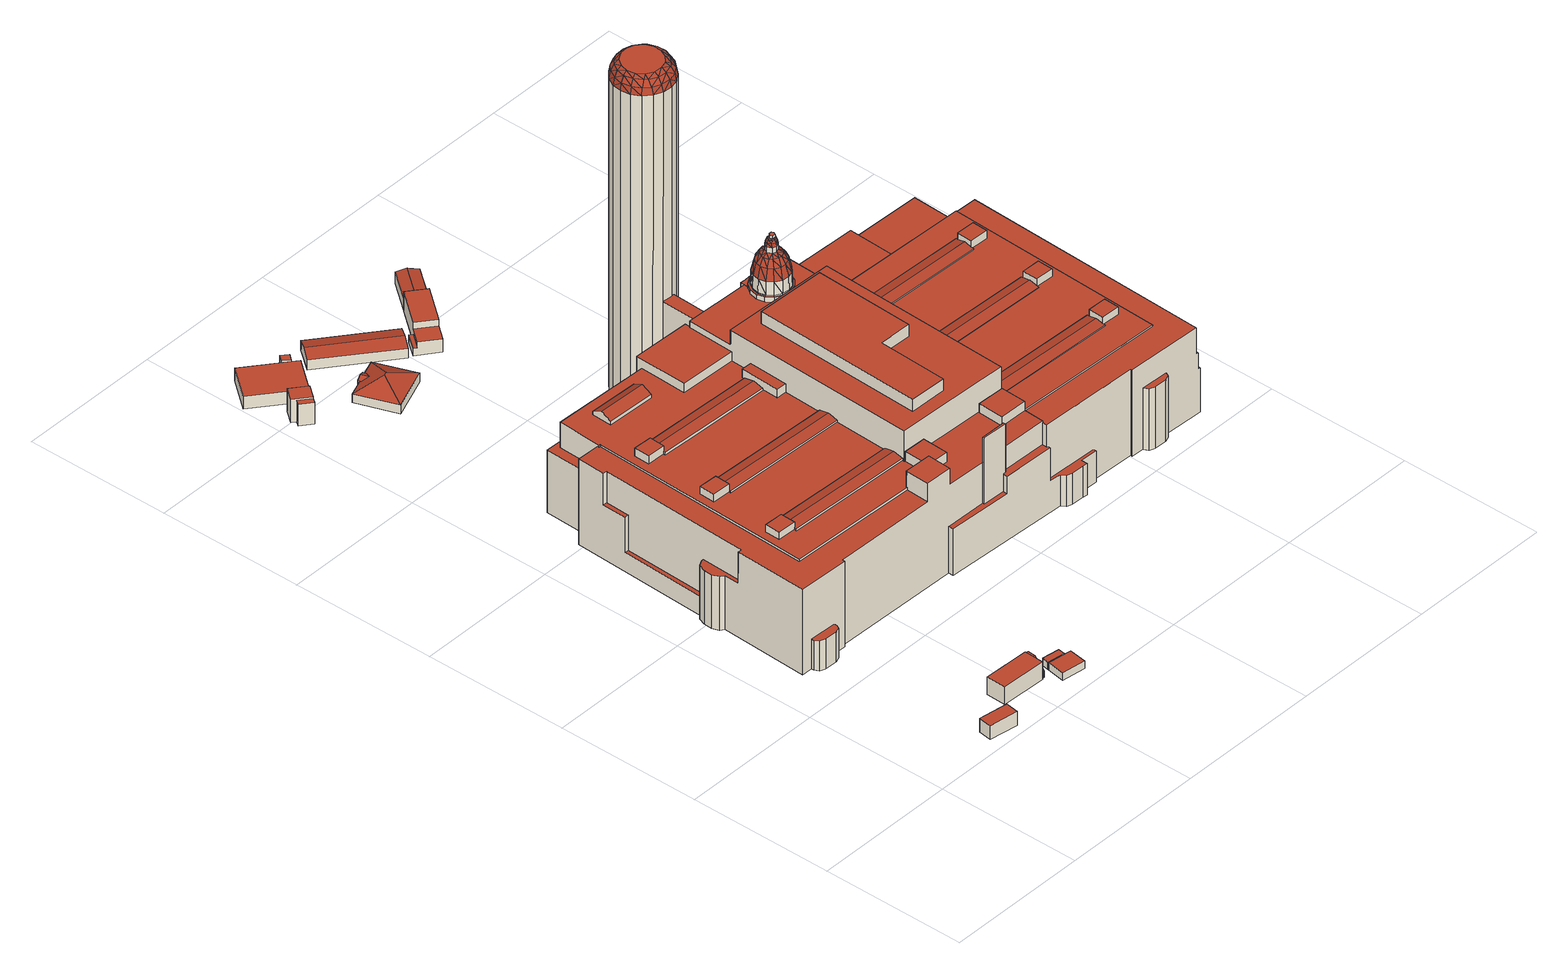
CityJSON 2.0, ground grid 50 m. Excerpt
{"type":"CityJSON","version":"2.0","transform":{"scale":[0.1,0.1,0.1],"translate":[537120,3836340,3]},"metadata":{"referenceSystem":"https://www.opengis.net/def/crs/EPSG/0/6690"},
"CityObjects":{
"building1":{"type":"Building","attributes":{"class":"3003","measuredHeight":5,"BuildingDetailAttribute.specifiedBuildingCoverageRate":0.6,"BuildingDetailAttribute.surveyYear":2021,"BuildingIDAttribute.prefecture":"27","BuildingIDAttribute.city":"27104"},"geometry":[{"type":"Solid","lod":"2","boundaries":[[[[0,1,2,3]],[[4,5,6,7]],[[4,0,3,5]],[[6,2,1,7]],[[7,1,0,4]],[[5,3,2,6]]]],"semantics":{"surfaces":[{"type":"GroundSurface"},{"type":"RoofSurface"},{"type":"WallSurface"}],"values":[[0,1,2,2,2,2]]}}]},
"building2":{"type":"Building","attributes":{"class":"3001","measuredHeight":6.3,"BuildingDetailAttribute.specifiedBuildingCoverageRate":0.6,"BuildingDetailAttribute.surveyYear":2021,"BuildingIDAttribute.prefecture":"27","BuildingIDAttribute.city":"27104"},"geometry":[{"type":"Solid","lod":"2","boundaries":[[[[8,9,10,11,12,13,14,15,16]],[[17,18,19,20,21]],[[22,18,17,23,24]],[[25,26,27,28]],[[17,11,10,23]],[[21,12,11,17]],[[28,14,13,20,19,18,22,24,9,8,25]],[[27,15,14,28]],[[26,16,15,27]],[[13,12,21,20]],[[24,23,10,9]],[[25,8,16,26]]]],"semantics":{"surfaces":[{"type":"GroundSurface"},{"type":"RoofSurface"},{"type":"WallSurface"}],"values":[[0,1,1,1,2,2,2,2,2,2,2,2]]}}]},
"building3":{"type":"Building","attributes":{"class":"3001","measuredHeight":2.7,"BuildingDetailAttribute.specifiedBuildingCoverageRate":0.6,"BuildingDetailAttribute.surveyYear":2021,"BuildingIDAttribute.prefecture":"27","BuildingIDAttribute.city":"27104"},"geometry":[{"type":"Solid","lod":"2","boundaries":[[[[29,30,31,32]],[[33,34,35,36]],[[34,32,31,35]],[[36,30,29,33]],[[35,31,30,36]],[[33,29,32,34]]]],"semantics":{"surfaces":[{"type":"GroundSurface"},{"type":"RoofSurface"},{"type":"WallSurface"}],"values":[[0,1,2,2,2,2]]}}]},
"building4":{"type":"Building","attributes":{"class":"3001","measuredHeight":2.7,"BuildingDetailAttribute.specifiedBuildingCoverageRate":0.6,"BuildingDetailAttribute.surveyYear":2021,"BuildingIDAttribute.prefecture":"27","BuildingIDAttribute.city":"27104"},"geometry":[{"type":"Solid","lod":"2","boundaries":[[[[37,38,39,40]],[[41,42,43,44]],[[41,37,40,42]],[[44,38,37,41]],[[43,39,38,44]],[[42,40,39,43]]]],"semantics":{"surfaces":[{"type":"GroundSurface"},{"type":"RoofSurface"},{"type":"WallSurface"}],"values":[[0,1,2,2,2,2]]}}]},
"building5":{"type":"Building","attributes":{"class":"3001","measuredHeight":8.4,"BuildingDetailAttribute.specifiedBuildingCoverageRate":0.6,"BuildingDetailAttribute.surveyYear":2021,"BuildingHighTideRiskAttribute.description":"1","BuildingHighTideRiskAttribute.rank":"2","BuildingHighTideRiskAttribute.depth":1.68,"BuildingIDAttribute.prefecture":"27","BuildingIDAttribute.city":"27104"},"geometry":[{"type":"Solid","lod":"2","boundaries":[[[[45,46,47,48,49,50]],[[51,52,53,54]],[[55,56,57,58]],[[54,48,47,51]],[[56,45,50,57]],[[58,57,50,49,53,52]],[[46,45,56,55]],[[55,58,52,51,47,46]],[[53,49,48,54]]]],"semantics":{"surfaces":[{"type":"GroundSurface"},{"type":"RoofSurface"},{"type":"WallSurface"}],"values":[[0,1,1,2,2,2,2,2,2]]}}]},
"building6":{"type":"Building","attributes":{"1/2500図郭":"054","区名":"此花区","町丁目名称":"北港緑地２丁目","街区番号":1,"class":"3001","usage":"421","measuredHeight":4.5,"storeysAboveGround":1,"BuildingDetailAttribute.buildingRoofEdgeArea":237.42,"BuildingDetailAttribute.buildingStructureType":"610","BuildingDetailAttribute.buildingStructureOrgType":"2","BuildingDetailAttribute.detailedUsage":"1840","BuildingDetailAttribute.groundFloorUsage":"1840","BuildingDetailAttribute.specifiedBuildingCoverageRate":0.6,"BuildingDetailAttribute.surveyYear":2021,"BuildingHighTideRiskAttribute.description":"1","BuildingHighTideRiskAttribute.rank":"2","BuildingHighTideRiskAttribute.depth":1.6,"BuildingIDAttribute.prefecture":"27","BuildingIDAttribute.city":"27104"},"geometry":[{"type":"Solid","lod":"2","boundaries":[[[[59,60,61,62]],[[63,64,65,66]],[[65,61,60,66]],[[66,60,59,63]],[[64,62,61,65]],[[63,59,62,64]]]],"semantics":{"surfaces":[{"type":"GroundSurface"},{"type":"RoofSurface"},{"type":"WallSurface"}],"values":[[0,1,2,2,2,2]]}}]},
"building7":{"type":"Building","attributes":{"class":"3001","measuredHeight":3.3,"BuildingDetailAttribute.specifiedBuildingCoverageRate":0.6,"BuildingDetailAttribute.surveyYear":2021,"BuildingHighTideRiskAttribute.description":"1","BuildingHighTideRiskAttribute.rank":"2","BuildingHighTideRiskAttribute.depth":1.64,"BuildingIDAttribute.prefecture":"27","BuildingIDAttribute.city":"27104"},"geometry":[{"type":"Solid","lod":"2","boundaries":[[[[67,68,69,70]],[[71,72,73,74]],[[74,68,67,71]],[[71,67,70,72]],[[72,70,69,73]],[[73,69,68,74]]]],"semantics":{"surfaces":[{"type":"GroundSurface"},{"type":"RoofSurface"},{"type":"WallSurface"}],"values":[[0,1,2,2,2,2]]}}]},
"building8":{"type":"Building","attributes":{"計測周辺長":63.04,"1/2500図郭":"054","区名":"此花区","町丁目名称":"北港緑地２丁目","街区番号":1,"class":"3001","usage":"401","measuredHeight":6.6,"storeysAboveGround":1,"BuildingDetailAttribute.buildingRoofEdgeArea":238.12,"BuildingDetailAttribute.buildingStructureType":"610","BuildingDetailAttribute.buildingStructureOrgType":"2","BuildingDetailAttribute.detailedUsage":"1310","BuildingDetailAttribute.groundFloorUsage":"1310","BuildingDetailAttribute.specifiedBuildingCoverageRate":0.6,"BuildingDetailAttribute.surveyYear":2021,"BuildingHighTideRiskAttribute.description":"1","BuildingHighTideRiskAttribute.rank":"2","BuildingHighTideRiskAttribute.depth":1.65,"BuildingIDAttribute.prefecture":"27","BuildingIDAttribute.city":"27104"},"geometry":[{"type":"Solid","lod":"2","boundaries":[[[[75,76,77,78,79,80,81,82]],[[83,84,85,86]],[[87,88,89]],[[90,88,87,91]],[[86,85,92,93]],[[94,83,86,93,95,96,91,87,89]],[[91,96,90]],[[83,94,78,77,84]],[[96,82,81,90]],[[92,85,84,77,76]],[[75,82,96,95]],[[95,93,92,76,75]],[[90,81,80,88]],[[88,80,79,89]],[[94,89,79,78]]]],"semantics":{"surfaces":[{"type":"GroundSurface"},{"type":"RoofSurface"},{"type":"WallSurface"}],"values":[[0,1,1,1,1,1,1,2,2,2,2,2,2,2,2]]}}]},
"building9":{"type":"Building","attributes":{"class":"3001","measuredHeight":4.7,"BuildingDetailAttribute.specifiedBuildingCoverageRate":0.6,"BuildingDetailAttribute.surveyYear":2021,"BuildingHighTideRiskAttribute.description":"1","BuildingHighTideRiskAttribute.rank":"2","BuildingHighTideRiskAttribute.depth":1.56,"BuildingIDAttribute.prefecture":"27","BuildingIDAttribute.city":"27104"},"geometry":[{"type":"Solid","lod":"2","boundaries":[[[[97,98,99,100]],[[101,102,103,104]],[[105,106,104,103]],[[105,99,98,106]],[[101,104,106,98,97]],[[101,97,100,102]],[[105,103,102,100,99]]]],"semantics":{"surfaces":[{"type":"GroundSurface"},{"type":"RoofSurface"},{"type":"WallSurface"}],"values":[[0,1,1,2,2,2,2]]}}]},
"building10":{"type":"Building","attributes":{"計測周辺長":532.62,"1/2500図郭":"054","区名":"此花区","町丁目名称":"北港白津２丁目","街区番号":2,"class":"3002","usage":"452","measuredHeight":56.8,"storeysAboveGround":6,"BuildingDetailAttribute.buildingRoofEdgeArea":16497.42,"BuildingDetailAttribute.buildingStructureType":"603","BuildingDetailAttribute.buildingStructureOrgType":"3","BuildingDetailAttribute.detailedUsage":"1620","BuildingDetailAttribute.groundFloorUsage":"1620","BuildingDetailAttribute.secondFloorUsage":"1620","BuildingDetailAttribute.thirdFloorUsage":"1620","BuildingDetailAttribute.specifiedBuildingCoverageRate":0.6,"BuildingDetailAttribute.surveyYear":2021,"BuildingHighTideRiskAttribute.description":"1","BuildingHighTideRiskAttribute.rank":"1","BuildingHighTideRiskAttribute.depth":0.352,"BuildingIDAttribute.prefecture":"27","BuildingIDAttribute.city":"27104"},"geometry":[{"type":"Solid","lod":"2","boundaries":[[[[107,108,109,110,111,112,113,114,115,116,117,118,119,120,121,122,123,124,125,126,127,128,129,130,131,132,133,134,135,136,137,138,139,140,141,142,143,144,145,146,147,148,149,150,151,152,153,154,155,156,157,158,159,160,161,162,163,164,165,166,167,168,169,170,171,172,173,174,175,176,177,178,179,180,181,182,183,184,185,186,187,188,189,190,191,192,193,194,195,196,197,198,199,200]],[[201,202,203,204]],[[205,206,207,208]],[[209,210,211]],[[212,213,214,215,216,217]],[[218,219,220,221]],[[222,223,224]],[[210,225,211]],[[206,226,227]],[[228,229,230,231,232,233]],[[227,234,235]],[[236,237,238,239]],[[240,241,242,243]],[[244,245,246]],[[247,248,249]],[[250,251,252,253,254,255,256,257,258,259]],[[260,261,262,263,264,265]],[[266,246,267]],[[244,268,245]],[[269,270,271,272,273,274]],[[224,275,276]],[[277,278,279]],[[280,281,282,283,284,285]],[[286,208,287]],[[288,289,290,291]],[[292,293,294]],[[295,291,296]],[[297,298,299,300,301,302,303,304,305]],[[306,307,308]],[[279,309,310]],[[311,288,312]],[[294,266,267]],[[286,205,208]],[[313,314,315,316,317,318,319,320,321,322,323,324]],[[222,224,325]],[[275,306,326]],[[327,328,329,330,331,332]],[[227,333,234]],[[309,334,335]],[[336,337,338,339,340,341]],[[342,343,344,345]],[[346,244,246,266]],[[347,348,349,350]],[[351,352,353,354,355,356,357,358,359,360]],[[361,362,363,364]],[[365,366,367,368,369,370,371,372,373,374,375,376,377,378,379,380,381,382,383,384]],[[385,386,387,388]],[[287,208,209]],[[389,390,247]],[[391,392,393,394,395,396,397,398,399,400]],[[401,249,402]],[[403,404,405,406,407]],[[306,308,326]],[[408,409,410,411]],[[248,312,295,412]],[[413,414,415,416]],[[417,418,419,420,421,422]],[[290,423,424]],[[237,425,238]],[[223,236,239]],[[276,275,326]],[[426,427,428,429,430,431,432,433,434,435,436,437,438,439,440,441,442],[443,444,445,446,447,448,449,450,451,452,453,454,455,456,457]],[[402,412,458]],[[459,460,461,462,463,464]],[[424,465,293,292]],[[466,467,468,469,470,471,472,473,474]],[[224,239,275]],[[310,309,475]],[[476,477,268]],[[425,310,307]],[[478,479,480,481,482,483]],[[477,286,287,268]],[[484,236,223]],[[485,325,486]],[[487,488,489,490]],[[310,475,491]],[[208,207,210,209]],[[492,292,493]],[[494,209,211]],[[495,496,497,498,499]],[[312,291,295]],[[500,501,502,503,504,505,506,507,508,509,510,511,512,513]],[[514,515,516,517,328,327]],[[518,519,520,521,522,523,524,525]],[[526,527,528,529]],[[293,266,294]],[[249,412,402]],[[530,531,532,533,534,535]],[[532,531,536,537,538,539]],[[293,346,266]],[[207,235,210]],[[246,245,540]],[[245,494,540]],[[423,541,465,424]],[[307,491,308]],[[291,290,492,296]],[[290,424,492]],[[237,542,425]],[[333,389,247,234]],[[475,335,485]],[[492,424,292]],[[493,292,294]],[[210,235,225]],[[412,295,458]],[[235,234,401]],[[543,544,545,546,261,260]],[[547,548,549,550,551,552]],[[553,554,555,556,557,558,559,560]],[[561,562,563,564,565,566],[567,568,569,570,571,572]],[[268,287,494,245]],[[573,574,575,576,577,578,579,580]],[[581,582,583,584,404,403]],[[475,485,585]],[[586,587,588,589,270,269]],[[325,224,276]],[[590,484,223]],[[491,475,585]],[[542,277,279]],[[465,591,346]],[[591,476,244,346]],[[592,593,594,595]],[[596,597,411,410]],[[247,390,248]],[[249,248,412]],[[287,209,494]],[[295,296,458]],[[598,599,600,601,602,603]],[[465,346,293]],[[604,605,606,607,608,609,610,611,612,613,614,615]],[[335,222,325,485]],[[226,333,227]],[[494,211,540]],[[307,310,491]],[[225,401,402]],[[238,307,306]],[[541,591,465]],[[542,279,425]],[[616,617,618,619]],[[217,216,620,621,622,623]],[[278,334,309]],[[325,276,486]],[[334,590,222,335]],[[624,625,626,627,628,629,630,631,632,633,634,635,636,637,638,639,640,641,642,643,644,645,646,647,648,649,650,651,652,653,654,655,656,657,658,659,660,661,662,663,664,665,666,667,668,669,670,671,672,673,674,675,676,677,678,679,680,681,682,683,684,685,686,687,688,689,690,691,692,693,694,695,696,697,698],[699,700,701,702],[703,704,705,706,707,708,709,710,711,712],[713,714,715,716]],[[390,311,312,248]],[[590,223,222]],[[458,296,493]],[[312,288,291]],[[296,492,493]],[[717,718,719,720,721,722,723,724,725,726]],[[279,278,309]],[[206,227,207]],[[235,401,225]],[[585,485,486]],[[727,728,729,730,731,732]],[[246,540,267]],[[239,238,306,275]],[[289,423,290]],[[207,227,235]],[[309,335,475]],[[238,425,307]],[[733,734,735,736,737,738,739,740]],[[223,239,224]],[[234,247,249,401]],[[741,742,743,744]],[[425,279,310]],[[476,268,244]],[[166,165,281,280]],[[332,331,668,667]],[[610,199,198,611]],[[714,597,596,715]],[[368,367,391,400,145,144]],[[679,678,202,201]],[[405,404,584,349,348]],[[405,348,347,644,643]],[[277,267,540,278]],[[229,228,369,368,144,143]],[[322,615,614,323]],[[745,746,226]],[[477,476,747,748]],[[749,591,541,750]],[[453,751,752,454]],[[657,562,561,566,565,658]],[[262,261,546,618,617]],[[113,351,360,559,558,602,601,114]],[[356,108,107,357]],[[451,750,753,452]],[[299,129,128,300]],[[158,157,734,733]],[[604,631,630,605]],[[256,172,171,257]],[[422,503,502,687,686,685,417]],[[675,674,673,515,514]],[[533,532,539,711,710]],[[337,140,139,338]],[[359,560,559,360]],[[484,402,458,236]],[[498,305,304,499]],[[381,430,429,382]],[[598,526,529,625,599]],[[380,431,430,381]],[[717,468,467,718]],[[283,163,162,284]],[[656,655,213,212]],[[250,259,169,168]],[[726,725,183,182]],[[500,690,689,688,501]],[[263,262,617,616,636,635]],[[379,432,431,380]],[[621,620,241,240,652,651]],[[150,373,372,490,489,316,315,159,158,733,740,151]],[[705,363,362,706]],[[448,748,747,449]],[[285,284,162,161]],[[126,509,508,302,301,127]],[[553,609,608,554]],[[618,546,545,638,637,619]],[[272,271,595,594,662,661]],[[709,708,534,533,710]],[[205,286,754,755]],[[470,469,181,180]],[[523,192,191,524]],[[510,117,116,511]],[[520,195,194,521]],[[501,688,687,502]],[[652,240,243,653]],[[273,272,661,660]],[[537,536,364,363,705,704]],[[525,524,191,190]],[[756,757,389,333]],[[471,470,180,179]],[[596,410,409,716,715]],[[695,550,549,696]],[[311,752,288]],[[370,564,563,371]],[[301,300,128,127]],[[251,324,323,614,613,252]],[[341,340,137,136]],[[214,213,655,654]],[[572,478,483,567]],[[506,345,344,495,499,304,303,507]],[[361,530,535,707,706,362]],[[297,131,130,298]],[[463,474,473,464]],[[735,156,155,736]],[[439,392,391,367,366,440]],[[545,544,639,638]],[[237,493,294,542]],[[620,216,215,242,241]],[[352,112,111,353]],[[115,114,601,600]],[[716,409,408,713]],[[503,422,421,134,133,504]],[[334,211,225,590]],[[397,148,147,398]],[[571,479,478,572]],[[388,387,318,317]],[[408,411,597,714,713]],[[298,130,129,299]],[[443,756,746,444]],[[278,540,211,334]],[[487,632,631,604,615,322,321,488]],[[606,629,628,627,607]],[[730,585,486,731]],[[349,584,583,646,645,350]],[[255,173,172,256]],[[302,508,507,303]],[[755,745,206,205]],[[189,719,718,467,466,612,611,198,197,518,525,190]],[[282,164,163,283]],[[752,751,289,288]],[[447,754,748,448]],[[236,458,493,237]],[[365,442,441,440,366]],[[378,433,432,379]],[[555,626,528,527,556]],[[578,120,119,579]],[[662,594,593,663]],[[753,423,289,751]],[[396,149,148,397]],[[552,551,694,693]],[[516,515,673,672]],[[575,123,122,576]],[[280,285,161,160,314,313,167,166]],[[399,146,145,400]],[[204,203,677,676]],[[758,752,311]],[[731,486,276,732]],[[351,113,112,352]],[[358,357,107,200]],[[353,111,110,354]],[[175,174,254,253]],[[749,747,476,591]],[[700,219,218,701]],[[548,547,414,413,624,698,697]],[[644,347,350,645]],[[305,498,497,132,131,297]],[[658,565,564,370,369,228,233,680,679,201,204,676,675,514,327,332,667,666,586,269,274,659]],[[125,124,574,573]],[[315,314,160,159]],[[536,531,530,361,364]],[[699,220,219,700]],[[178,177,461,460]],[[257,171,170,258]],[[694,551,550,695]],[[583,582,647,646]],[[580,579,119,118]],[[345,506,505,342]],[[636,616,619,637]],[[590,225,402,484]],[[640,639,544,543]],[[457,757,756,443]],[[242,215,214,654,653,243]],[[395,374,373,150,149,396]],[[342,505,504,133,132,497,496,343]],[[413,416,512,511,116,115,600,599,625,624]],[[324,251,250,168,167,313]],[[722,186,185,723]],[[450,749,750,451]],[[720,188,187,721]],[[375,436,435,376]],[[721,187,186,722]],[[398,147,146,399]],[[625,529,528,626]],[[592,589,588,664,663,593]],[[384,427,426,442,365]],[[719,189,188,720]],[[254,174,173,255]],[[414,547,552,693,692,415]],[[460,459,472,471,179,178]],[[602,558,557,603]],[[729,491,585,730]],[[702,221,220,699]],[[320,319,386,385]],[[382,429,428,383]],[[542,294,267,277]],[[419,231,230,142,141,336,341,136,135,420]],[[318,387,386,319]],[[421,420,135,134]],[[454,752,758,455]],[[562,657,656,212,217,623,649,648,581,403,407,641,640,543,260,265,633,632,487,490,372,371,563]],[[577,121,120,578]],[[753,750,541,423]],[[449,747,749,450]],[[576,122,121,577]],[[757,759,389]],[[406,405,643,642]],[[519,196,195,520]],[[570,480,479,571]],[[509,126,125,573,580,118,117,510]],[[452,753,751,453]],[[355,109,108,356]],[[569,481,480,570]],[[468,717,726,182,181,469]],[[383,428,427,384]],[[446,755,754,447]],[[538,537,704,703]],[[143,142,230,229]],[[712,711,539,538,703]],[[141,140,337,336]],[[605,630,629,606]],[[415,692,691,513,512,416]],[[680,233,232,681]],[[734,157,156,735]],[[723,185,184,724]],[[513,691,690,500]],[[354,110,109,355]],[[670,743,742,671]],[[521,194,193,522]],[[331,330,669,668]],[[253,252,613,612,466,474,463,462,176,175]],[[395,394,437,436,375,374]],[[417,685,684,418]],[[392,439,438,393]],[[522,193,192,523]],[[464,473,472,459]],[[728,308,491,729]],[[495,344,343,496]],[[623,622,650,649]],[[724,184,183,725]],[[736,155,154,737]],[[677,203,202,678]],[[197,196,519,518]],[[554,608,607,627,626,555]],[[445,745,755,446]],[[339,138,137,340]],[[274,273,660,659]],[[727,326,308,728]],[[737,154,153,738]],[[418,684,683,682,681,232,231,419]],[[281,165,164,282]],[[328,517,741,744,329]],[[455,758,759,456]],[[746,756,226]],[[389,759,390]],[[270,589,592,595,271]],[[567,483,482,568]],[[738,153,152,739]],[[759,758,311,390]],[[258,170,169,259]],[[556,527,526,598,603,557]],[[701,218,221,702]],[[588,587,665,664]],[[376,435,434,377]],[[535,534,708,707]],[[622,621,651,650]],[[740,739,152,151]],[[574,124,123,575]],[[666,665,587,586]],[[407,406,642,641]],[[462,461,177,176]],[[648,647,582,581]],[[697,696,549,548]],[[338,139,138,339]],[[748,754,286,477]],[[330,329,744,743,670,669]],[[264,263,635,634]],[[732,276,326,727]],[[444,746,745,445]],[[226,756,333]],[[741,517,516,672,671,742]],[[456,759,757,457]],[[377,434,433,378]],[[393,438,437,394]],[[388,317,316,489,488,321,320,385]],[[265,264,634,633]],[[568,482,481,569]],[[745,226,206]],[[609,553,560,359,358,200,199,610]]]],"semantics":{"surfaces":[{"type":"GroundSurface"},{"type":"RoofSurface"},{"type":"WallSurface"}],"values":[[0,1,1,1,1,1,1,1,1,1,1,1,1,1,1,1,1,1,1,1,1,1,1,1,1,1,1,1,1,1,1,1,1,1,1,1,1,1,1,1,1,1,1,1,1,1,1,1,1,1,1,1,1,1,1,1,1,1,1,1,1,1,1,1,1,1,1,1,1,1,1,1,1,1,1,1,1,1,1,1,1,1,1,1,1,1,1,1,1,1,1,1,1,1,1,1,1,1,1,1,1,1,1,1,1,1,1,1,1,1,1,1,1,1,1,1,1,1,1,1,1,1,1,1,1,1,1,1,1,1,1,1,1,1,1,1,1,1,1,1,1,1,1,1,1,1,1,1,1,1,1,1,1,1,1,1,1,1,1,1,1,1,1,1,1,1,2,2,2,2,2,2,2,2,2,2,2,2,2,2,2,2,2,2,2,2,2,2,2,2,2,2,2,2,2,2,2,2,2,2,2,2,2,2,2,2,2,2,2,2,2,2,2,2,2,2,2,2,2,2,2,2,2,2,2,2,2,2,2,2,2,2,2,2,2,2,2,2,2,2,2,2,2,2,2,2,2,2,2,2,2,2,2,2,2,2,2,2,2,2,2,2,2,2,2,2,2,2,2,2,2,2,2,2,2,2,2,2,2,2,2,2,2,2,2,2,2,2,2,2,2,2,2,2,2,2,2,2,2,2,2,2,2,2,2,2,2,2,2,2,2,2,2,2,2,2,2,2,2,2,2,2,2,2,2,2,2,2,2,2,2,2,2,2,2,2,2,2,2,2,2,2,2,2,2,2,2,2,2,2,2,2,2,2,2,2,2,2,2,2,2,2,2,2,2,2,2,2,2,2,2,2,2,2,2,2,2,2,2,2,2,2,2,2,2,2,2,2,2,2,2,2,2,2,2,2,2,2,2,2,2,2,2,2,2,2,2,2,2,2,2,2,2,2,2,2,2,2,2,2,2,2,2,2,2,2,2,2]]}}]},
"building11":{"type":"Building","attributes":{"measuredHeight":118.2,"BuildingDetailAttribute.specifiedBuildingCoverageRate":0.6,"BuildingDetailAttribute.surveyYear":2021,"BuildingHighTideRiskAttribute.description":"1","BuildingHighTideRiskAttribute.rank":"1","BuildingHighTideRiskAttribute.depth":0.233,"BuildingIDAttribute.prefecture":"27","BuildingIDAttribute.city":"27104"},"geometry":[{"type":"Solid","lod":"2","boundaries":[[[[760,761,762,763,764,765,766,767,768,769,770,771,772,773,774,775,776,777,778,779,780]],[[781,782,783]],[[784,785,786]],[[787,788,789]],[[790,791,792]],[[793,794,795,796]],[[797,798,799,800]],[[798,801,799]],[[802,803,804]],[[795,805,806]],[[807,808,809]],[[810,811,812]],[[813,814,815]],[[816,817,813,811]],[[790,800,791]],[[818,819,820]],[[821,822,808]],[[819,823,824]],[[825,826,827]],[[803,828,829]],[[830,807,831]],[[832,825,817,816]],[[795,833,805]],[[788,793,796]],[[834,790,792]],[[835,782,781]],[[820,824,787]],[[829,800,790]],[[801,808,807]],[[836,796,806]],[[821,837,822]],[[838,802,794]],[[839,784,786]],[[840,835,841]],[[799,801,807]],[[813,842,814]],[[826,818,820]],[[843,832,816]],[[794,802,833]],[[833,834,805]],[[844,845,843,846]],[[824,793,788]],[[829,797,800]],[[804,790,834]],[[799,807,830]],[[794,833,795]],[[833,804,834]],[[847,821,801]],[[817,827,842]],[[837,840,841,822]],[[792,791,848]],[[835,846,782]],[[826,820,827]],[[843,816,810]],[[800,799,830,791]],[[845,832,843]],[[841,781,784]],[[807,809,831]],[[849,844,846]],[[838,850,802]],[[830,831,848]],[[791,830,848]],[[798,847,801]],[[846,843,810,782]],[[782,810,812,783]],[[811,813,815]],[[796,795,806]],[[787,824,788]],[[828,797,829]],[[808,822,839]],[[784,781,785]],[[842,787,789]],[[824,823,793]],[[825,827,817]],[[788,796,836]],[[812,811,815]],[[801,821,808]],[[803,829,804]],[[851,837,821]],[[850,803,802]],[[817,842,813]],[[781,783,785]],[[847,851,821]],[[827,820,787]],[[789,788,836]],[[834,792,848,831,809,786,785,783,812,815,814,789,836,806,805]],[[852,828,803]],[[853,854,855,856,857,858]],[[849,846,835]],[[820,819,824]],[[802,804,833]],[[804,829,790]],[[808,839,809]],[[841,835,781]],[[823,838,794,793]],[[842,789,814]],[[850,852,803]],[[809,839,786]],[[822,841,784,839]],[[827,787,842]],[[810,816,811]],[[840,849,835]],[[832,771,770,825]],[[840,775,774,849]],[[852,763,762,828]],[[780,779,856,855]],[[837,776,775,840]],[[845,772,771,832]],[[838,765,764,850]],[[856,779,778,857]],[[826,769,768,818]],[[828,762,761,797]],[[853,851,847,854]],[[819,767,766,823]],[[858,857,778,777]],[[823,766,765,838]],[[844,773,772,845]],[[850,764,763,852]],[[818,768,767,819]],[[851,853,858,777,776,837]],[[825,770,769,826]],[[797,761,760,798]],[[849,774,773,844]],[[855,854,847,798,760,780]]]],"semantics":{"surfaces":[{"type":"GroundSurface"},{"type":"RoofSurface"},{"type":"WallSurface"}],"values":[[0,1,1,1,1,1,1,1,1,1,1,1,1,1,1,1,1,1,1,1,1,1,1,1,1,1,1,1,1,1,1,1,1,1,1,1,1,1,1,1,1,1,1,1,1,1,1,1,1,1,1,1,1,1,1,1,1,1,1,1,1,1,1,1,1,1,1,1,1,1,1,1,1,1,1,1,1,1,1,1,1,1,1,1,1,1,1,1,1,1,1,1,1,1,1,1,1,1,1,1,1,1,2,2,2,2,2,2,2,2,2,2,2,2,2,2,2,2,2,2,2,2,2,2]]}}]},
"building12":{"type":"Building","attributes":{"class":"3001","measuredHeight":7,"BuildingDetailAttribute.specifiedBuildingCoverageRate":0.6,"BuildingDetailAttribute.surveyYear":2021,"BuildingHighTideRiskAttribute.description":"1","BuildingHighTideRiskAttribute.rank":"2","BuildingHighTideRiskAttribute.depth":1.67,"BuildingIDAttribute.prefecture":"27","BuildingIDAttribute.city":"27104"},"geometry":[{"type":"Solid","lod":"2","boundaries":[[[[859,860,861,862,863,864]],[[865,866,867,868]],[[869,870,871,872]],[[873,874,875,876]],[[868,863,862,865]],[[876,867,866,873]],[[861,860,870,869]],[[872,871,859,864,875,874]],[[869,872,874,873,866,865,862,861]],[[870,860,859,871]],[[876,875,864,863,868,867]]]],"semantics":{"surfaces":[{"type":"GroundSurface"},{"type":"RoofSurface"},{"type":"WallSurface"}],"values":[[0,1,1,1,2,2,2,2,2,2,2]]}}]},
"building13":{"type":"Building","attributes":{"class":"3001","measuredHeight":5,"BuildingDetailAttribute.specifiedBuildingCoverageRate":0.6,"BuildingDetailAttribute.surveyYear":2021,"BuildingHighTideRiskAttribute.description":"1","BuildingHighTideRiskAttribute.rank":"2","BuildingHighTideRiskAttribute.depth":1.61,"BuildingIDAttribute.prefecture":"27","BuildingIDAttribute.city":"27104"},"geometry":[{"type":"Solid","lod":"2","boundaries":[[[[877,878,879,880]],[[881,882,883,884]],[[885,886,884,883]],[[885,877,880,886]],[[881,879,878,882]],[[881,884,886,880,879]],[[885,883,882,878,877]]]],"semantics":{"surfaces":[{"type":"GroundSurface"},{"type":"RoofSurface"},{"type":"WallSurface"}],"values":[[0,1,1,2,2,2,2]]}}]}
},
"vertices":[
[335,48,44],[328,3,44],[228,18,44],[235,63,44],[335,48,94],[235,63,94],[228,18,94],[328,3,94],
[545,161,37],[544,158,37],[553,158,37],[552,131,37],[550,95,37],[542,96,37],[542,93,37],[384,99,37],[386,167,37],[552,131,98],[543,131,98],[543,110,76],[542,96,62],[550,95,62],[544,148,98],[553,158,98],[544,158,98],[544,161,100],[386,167,100],[384,99,100],[542,93,100],
[663,93,41],[654,32,41],[572,43,41],[581,104,41],[663,93,68],[581,104,68],[572,43,68],[654,32,68],
[646,123,40],[643,99,40],[582,108,40],[586,132,40],[646,123,67],[586,132,67],[582,108,67],[643,99,67],
[53,2475,10],[65,2491,10],[52,2502,10],[83,2543,10],[135,2503,10],[91,2446,10],[52,2502,93],[103,2462,93],[135,2503,93],[83,2543,93],[65,2491,88],[53,2475,88],[91,2446,88],[103,2462,88],
[9,2645,10],[92,2749,10],[242,2631,10],[159,2526,10],[9,2645,55],[159,2526,55],[242,2631,55],[92,2749,55],
[254,2683,10],[238,2663,10],[216,2682,10],[232,2701,10],[254,2683,43],[232,2701,43],[216,2682,43],[238,2663,43],
[291,2451,9],[289,2456,9],[327,2470,9],[328,2466,9],[382,2486,9],[434,2349,9],[288,2294,9],[236,2431,9],[331,2460,44],[327,2470,44],[307,2463,52],[317,2437,52],[341,2394,75],[434,2349,41],[382,2486,41],[288,2294,41],[329,2390,75],[289,2456,44],[293,2446,44],[328,2466,41],[291,2451,41],[236,2431,41],
[552,2519,9],[495,2446,9],[266,2626,9],[322,2699,9],[552,2519,44],[322,2699,44],[293,2662,56],[523,2482,56],[266,2626,44],[495,2446,44],
[1336,583,25],[1275,584,25],[1275,564,25],[1257,564,25],[1213,566,25],[1195,572,25],[1186,588,25],[745,607,25],[745,625,25],[297,634,25],[296,625,25],[252,626,25],[252,618,25],[246,604,25],[228,598,25],[184,600,25],[166,606,25],[157,622,25],[157,630,25],[121,631,25],[132,934,25],[120,943,25],[112,966,25],[113,996,25],[121,1020,25],[135,1027,25],[153,1505,25],[200,1504,25],[206,1669,25],[375,1664,25],[387,1676,25],[405,1682,25],[441,1680,25],[460,1674,25],[467,1660,25],[781,1649,25],[780,1629,25],[1003,1621,25],[1004,1634,25],[1022,1634,25],[1042,1635,25],[1072,1632,25],[1098,1631,25],[1097,1618,25],[1223,1613,25],[1223,1636,25],[1236,1649,25],[1254,1655,25],[1291,1652,25],[1309,1647,25],[1318,1631,25],[1317,1610,25],[1442,1605,26],[1443,1628,26],[1585,1624,26],[1596,1636,26],[1614,1642,26],[1651,1640,26],[1669,1635,26],[1677,1621,26],[1739,1619,26],[1734,1460,26],[1794,1458,26],[1807,1447,26],[1813,1429,26],[1811,1376,26],[1805,1358,26],[1789,1349,26],[1784,1349,26],[1773,1018,25],[1797,1017,25],[1794,966,25],[1799,950,25],[1797,906,25],[1791,888,25],[1789,887,25],[1785,803,25],[1806,802,25],[1805,785,25],[1803,741,25],[1797,723,25],[1781,714,25],[1773,572,25],[1631,577,25],[1631,576,25],[1625,562,25],[1607,556,25],[1563,558,25],[1545,564,25],[1536,579,25],[1536,581,25],[1492,582,25],[1492,588,25],[1336,594,25],[769,1392,373],[733,1393,373],[728,1256,373],[764,1255,373],[1049,1611,467],[1025,1608,467],[1030,1600,507],[1048,1602,507],[1047,1589,530],[1037,1588,530],[1044,1573,538],[1149,785,344],[1590,770,345],[1590,779,347],[1589,779,347],[1590,804,352],[1150,820,352],[1149,775,376],[1054,778,376],[1051,689,376],[1146,686,376],[1032,1566,571],[1027,1554,571],[1031,1553,580],[1031,1567,538],[1004,1596,467],[1010,1589,507],[777,1629,375],[780,1629,375],[781,1649,375],[578,1656,375],[572,1472,375],[771,1465,375],[998,1570,507],[1020,1579,530],[1031,1540,558],[1045,1535,558],[1044,1536,571],[1032,1541,571],[1656,830,369],[1591,832,369],[1589,779,369],[1654,776,369],[1093,1562,507],[1072,1576,530],[1079,1558,530],[994,1552,507],[999,1531,507],[1008,1553,530],[1734,1460,151],[1734,1436,151],[1787,1434,151],[1784,1349,151],[1789,1349,151],[1805,1358,151],[1811,1376,151],[1813,1429,151],[1807,1447,151],[1794,1457,151],[1168,1331,354],[1608,1316,354],[1609,1343,348],[1610,1343,348],[1610,1350,346],[1169,1366,346],[1079,1548,530],[1064,1554,538],[1083,1582,507],[748,834,356],[307,850,356],[306,823,350],[305,823,350],[304,815,348],[747,800,349],[1036,1543,580],[1036,1553,584],[1064,1554,558],[1058,1568,558],[1062,1554,571],[1677,1621,153],[1669,1635,153],[1651,1640,153],[1614,1642,153],[1596,1636,153],[1585,1624,153],[1073,1603,467],[1070,1595,507],[1026,1496,467],[1050,1494,467],[1049,1503,507],[1030,1505,507],[1065,1524,530],[1072,1531,530],[1058,1540,538],[1020,1527,530],[1037,1519,530],[121,1020,219],[112,996,219],[112,966,219],[120,943,219],[132,934,219],[130,883,219],[144,883,219],[149,1031,219],[142,1031,219],[1043,1540,580],[1054,1543,580],[1050,1545,584],[1057,1566,571],[1059,1553,580],[1004,1508,467],[1010,1516,507],[1739,1619,278],[1443,1628,278],[1442,1605,278],[1446,1605,278],[1445,1588,278],[1479,1586,278],[1478,1557,278],[1444,1558,278],[1440,1444,278],[1705,1435,278],[1705,1437,278],[1733,1436,278],[1036,1564,580],[1041,1545,584],[758,1089,357],[316,1104,357],[315,1077,351],[314,1077,351],[313,1070,349],[756,1054,349],[990,1575,467],[1044,1573,558],[1044,1571,571],[467,1660,118],[460,1674,118],[441,1680,118],[405,1682,118],[387,1676,118],[374,1664,118],[149,1408,221],[146,1323,221],[160,1323,221],[163,1407,221],[1093,1543,507],[1663,1086,370],[1599,1088,370],[1597,1035,370],[1661,1032,370],[1186,588,138],[1195,572,138],[1213,566,138],[1257,564,138],[1275,564,138],[1275,584,138],[1336,583,138],[1336,594,138],[1147,600,138],[1146,590,138],[326,1385,370],[262,1388,370],[260,1334,370],[324,1332,370],[983,1580,399],[999,1603,399],[1003,1605,399],[1003,1621,399],[777,1629,399],[772,1471,399],[1172,1457,399],[1178,1615,399],[1097,1617,399],[1096,1595,399],[1099,1593,399],[1110,1567,399],[1110,1539,399],[1099,1514,399],[1078,1495,399],[1052,1486,399],[1024,1489,399],[1000,1503,399],[983,1526,399],[977,1553,399],[1444,1558,296],[1478,1557,296],[1479,1586,296],[1445,1588,296],[985,1552,467],[990,1528,467],[1003,1605,400],[1024,1617,400],[1051,1620,400],[1078,1611,400],[1096,1595,400],[1098,1631,400],[1072,1632,400],[1042,1635,400],[1022,1633,400],[1004,1634,400],[1010,1563,530],[1025,1554,538],[1159,1076,353],[1598,1061,353],[1599,1088,347],[1600,1095,345],[1160,1111,345],[323,1532,355],[493,1526,355],[494,1561,373],[324,1567,373],[1014,1535,530],[751,625,401],[754,707,402],[661,711,401],[658,627,401],[238,1648,251],[577,1636,251],[578,1656,251],[206,1669,251],[200,1504,251],[233,1503,251],[1073,1501,467],[1070,1510,507],[1057,1541,571],[980,1566,416],[977,1553,416],[983,1526,416],[1000,1503,416],[1024,1489,416],[1052,1486,416],[1078,1495,416],[1099,1514,416],[1110,1539,416],[1110,1567,416],[1099,1593,416],[1078,1611,416],[1051,1620,416],[1024,1617,416],[999,1603,416],[989,1589,416],[983,1580,416],[988,1576,416],[1003,1597,416],[1025,1609,416],[1050,1612,416],[1074,1604,416],[1092,1588,416],[1103,1565,416],[1103,1540,416],[1093,1517,416],[1074,1500,416],[1050,1492,416],[1025,1494,416],[1003,1507,416],[988,1527,416],[983,1552,416],[1031,1540,538],[1793,968,184],[1794,966,184],[1797,1017,184],[1773,1018,184],[1771,974,184],[1779,974,184],[1084,1523,507],[1757,573,243],[1766,572,243],[1778,881,243],[1791,888,243],[1797,906,243],[1799,949,243],[1793,968,243],[1779,974,243],[1771,974,243],[1054,1564,580],[1101,1564,467],[1091,1587,467],[959,831,495],[968,1072,495],[1082,1068,495],[1095,1416,495],[851,1424,495],[830,835,495],[1025,1554,558],[1042,1567,580],[1041,1560,584],[1172,1454,341],[1440,1444,341],[1446,1605,341],[1178,1615,341],[1054,1553,584],[1047,1517,530],[1045,1535,538],[1064,1582,530],[160,1323,94],[146,1323,94],[135,1027,94],[142,1031,94],[149,1031,94],[210,723,334],[237,1496,334],[232,1496,334],[233,1503,334],[153,1505,334],[149,1408,334],[163,1407,334],[144,882,334],[130,883,334],[121,631,334],[296,625,334],[297,634,334],[658,627,334],[661,707,334],[759,1123,349],[316,1139,349],[315,1130,351],[317,1130,351],[1536,581,248],[1536,579,248],[1545,564,248],[1563,558,248],[1607,556,248],[1625,562,248],[1631,576,248],[1631,577,248],[889,616,433],[978,613,433],[978,621,433],[889,622,433],[326,1385,352],[325,1359,358],[728,1345,358],[729,1380,350],[324,1394,350],[324,1385,352],[324,1332,352],[322,1332,352],[322,1325,350],[727,1310,350],[1058,1568,538],[1091,1518,467],[1058,1540,558],[1167,1296,346],[1607,1281,346],[1608,1290,348],[1607,1290,348],[754,707,377],[754,702,377],[823,700,377],[826,789,377],[748,791,377],[745,708,377],[1142,601,258],[1142,617,258],[978,621,258],[978,613,258],[968,613,258],[967,597,258],[1146,590,258],[1146,600,258],[1072,781,452],[1149,779,452],[1172,1457,452],[772,1471,452],[747,793,452],[828,790,452],[830,835,452],[851,1424,452],[1095,1416,452],[1082,1068,452],[968,1072,452],[959,831,452],[157,630,133],[157,622,133],[166,606,133],[184,600,133],[228,598,133],[246,604,133],[252,618,133],[252,626,133],[1158,1041,345],[1597,1026,345],[1598,1035,347],[1597,1035,347],[1050,1560,584],[750,869,349],[307,885,349],[307,876,350],[308,876,350],[1031,1567,558],[1101,1540,467],[308,876,368],[243,878,368],[242,825,368],[306,823,368],[496,1595,355],[325,1601,355],[889,616,194],[889,622,194],[745,625,194],[745,607,194],[967,597,194],[968,613,194],[1708,1435,338],[1681,671,338],[1147,690,338],[1144,617,338],[1142,617,338],[1142,601,338],[1492,588,338],[1492,582,338],[1757,573,338],[1787,1434,338],[1705,1437,338],[1705,1435,338],[1673,1341,371],[1609,1343,371],[1607,1290,371],[1671,1287,371],[1591,832,346],[1592,832,346],[1592,839,345],[1151,855,344],[751,625,342],[889,622,342],[978,621,342],[1144,617,343],[1147,686,343],[1147,690,343],[1681,671,343],[1708,1435,343],[1172,1454,343],[1169,1366,343],[1610,1350,343],[1610,1343,343],[1673,1341,343],[1671,1287,343],[1608,1290,343],[1607,1281,343],[1167,1296,343],[1160,1111,343],[1600,1095,343],[1599,1088,343],[1663,1086,343],[1661,1032,343],[1598,1035,343],[1597,1026,343],[1158,1041,343],[1151,855,343],[1592,839,343],[1592,832,343],[1656,830,343],[1654,776,343],[1590,779,343],[1590,770,343],[1149,785,343],[1149,779,343],[747,793,342],[747,800,342],[304,815,342],[305,823,342],[242,825,342],[243,878,342],[307,876,342],[307,885,342],[750,869,342],[756,1054,343],[313,1070,342],[314,1077,342],[250,1079,342],[252,1133,342],[315,1130,342],[316,1139,342],[323,1139,342],[759,1123,343],[764,1255,343],[728,1256,343],[733,1393,343],[769,1392,343],[771,1465,343],[572,1472,343],[572,1473,343],[573,1523,343],[577,1636,343],[238,1648,343],[234,1535,342],[232,1496,342],[237,1496,342],[214,826,342],[210,723,342],[661,707,342],[661,711,342],[745,708,342],[748,791,342],[826,789,342],[823,700,342],[754,702,342],[754,700,342],[1051,689,343],[1054,778,343],[1149,775,343],[1146,686,343],[322,1325,342],[322,1332,342],[260,1334,342],[262,1388,342],[324,1385,342],[324,1394,342],[508,1388,343],[729,1380,343],[727,1310,343],[458,1320,342],[323,1532,343],[325,1601,343],[496,1595,343],[493,1526,343],[1778,881,184],[1766,572,184],[1773,572,184],[1781,714,184],[1797,723,184],[1803,741,184],[1805,785,184],[1806,802,184],[1785,803,184],[1789,887,184],[1041,1545,594],[1050,1545,594],[1054,1553,594],[1050,1560,594],[1041,1560,594],[1036,1553,594],[1317,1610,154],[1318,1631,154],[1309,1647,154],[1291,1652,154],[1254,1655,154],[1236,1649,154],[1223,1636,154],[1223,1613,154],[317,1130,369],[252,1133,369],[250,1079,369],[315,1077,369],[1025,1609,420],[1003,1597,420],[1103,1565,420],[1092,1588,420],[1103,1540,420],[1093,1517,420],[1050,1492,420],[1025,1494,420],[1074,1500,420],[1074,1604,420],[1050,1612,420],[988,1576,420],[983,1552,420],[1003,1507,420],[988,1527,420],
[768,1760,25],[744,1782,25],[728,1810,25],[723,1842,25],[728,1874,25],[744,1903,25],[767,1925,25],[797,1938,25],[830,1941,25],[861,1933,25],[888,1916,25],[908,1890,25],[919,1859,25],[919,1827,25],[909,1796,25],[889,1770,25],[862,1752,25],[841,1747,25],[838,1627,25],[793,1629,25],[796,1747,25],[892,1802,1200],[903,1830,1200],[887,1833,1208],[871,1779,1200],[876,1807,1208],[855,1788,1208],[829,1926,1200],[799,1923,1200],[828,1913,1208],[745,1814,1200],[761,1789,1200],[760,1819,1208],[769,1921,1181],[748,1902,1181],[761,1899,1200],[772,1910,1200],[744,1781,1155],[768,1759,1155],[769,1765,1180],[749,1784,1180],[798,1752,1180],[733,1874,1180],[727,1843,1180],[739,1844,1200],[760,1873,1208],[776,1896,1208],[799,1765,1200],[829,1762,1200],[829,1779,1208],[902,1860,1200],[891,1888,1200],[887,1860,1208],[882,1900,1200],[855,1905,1208],[876,1886,1208],[903,1889,1181],[886,1911,1181],[829,1941,1155],[797,1938,1155],[829,1937,1181],[830,1749,1180],[861,1757,1180],[767,1925,1155],[797,1934,1181],[888,1915,1155],[861,1933,1155],[860,1929,1181],[728,1810,1155],[733,1811,1180],[772,1779,1200],[801,1782,1208],[908,1890,1155],[745,1874,1200],[754,1846,1208],[904,1797,1181],[801,1910,1208],[862,1752,1155],[743,1903,1155],[858,1771,1200],[889,1770,1155],[884,1773,1181],[858,1918,1200],[914,1859,1181],[919,1826,1155],[919,1859,1155],[914,1827,1181],[798,1746,1155],[777,1796,1208],[909,1796,1155],[728,1874,1155],[830,1744,1155],[723,1842,1155],[830,1744,397],[798,1747,397],[796,1747,397],[792,1629,397],[838,1627,397],[841,1747,397],
[512,2442,9],[550,2492,9],[561,2483,9],[649,2596,9],[707,2550,9],[580,2389,9],[649,2596,80],[560,2483,80],[618,2437,80],[707,2550,80],[561,2483,36],[550,2492,36],[512,2442,36],[522,2434,36],[560,2483,57],[522,2434,57],[580,2389,57],[618,2437,57],
[728,2698,9],[785,2655,9],[709,2556,9],[652,2599,9],[709,2556,51],[785,2655,51],[756,2677,59],[680,2578,59],[728,2698,51],[652,2599,51]
]}
